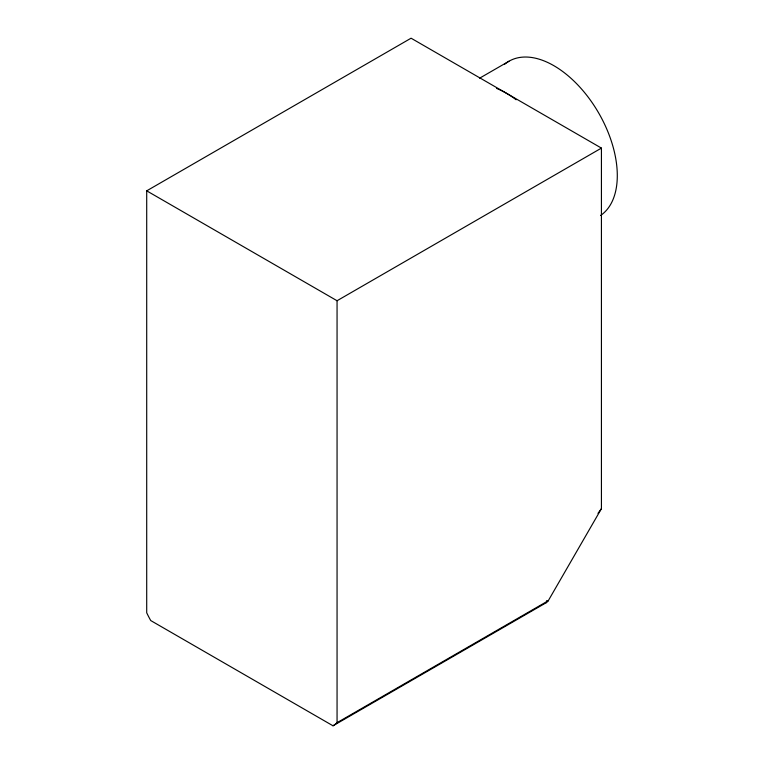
<?xml version="1.0" encoding="UTF-8"?>
<svg xmlns="http://www.w3.org/2000/svg" width="764" height="764" viewBox="0 0 764 764"><rect width="100%" height="100%" fill="white"/><g stroke="black" fill="none" stroke-linecap="round" stroke-linejoin="round"><path stroke-width="1.15" d="M546.518 601.65L546.184 602.729L333.018 725.8L150.737 620.559A74.223 42.851 60 0 1 146.707 612.785L146.707 190.838L411.08 38.2L601.43 148.101L601.43 508.652L548.265 600.743L337.058 722.687A74.223 42.851 60 0 1 333.018 725.8M601.43 508.652L597.992 513.341M548.208 600.829L547.989 601.096A78.893 24.649 43.4 0 1 546.184 602.729M479.62 78.186L508.977 61.235M146.707 190.838L337.058 300.739L601.43 148.101M337.058 300.739L337.058 722.687M496.648 88.452A89.732 51.809 60 0 1 516.139 99.75M504.584 64.319A89.732 51.809 60 0 1 595.347 107.485A89.732 51.809 60 0 1 600.533 215.515M546.747 600.58A83.381 48.142 0 0 1 546.48 601.488"/></g></svg>
